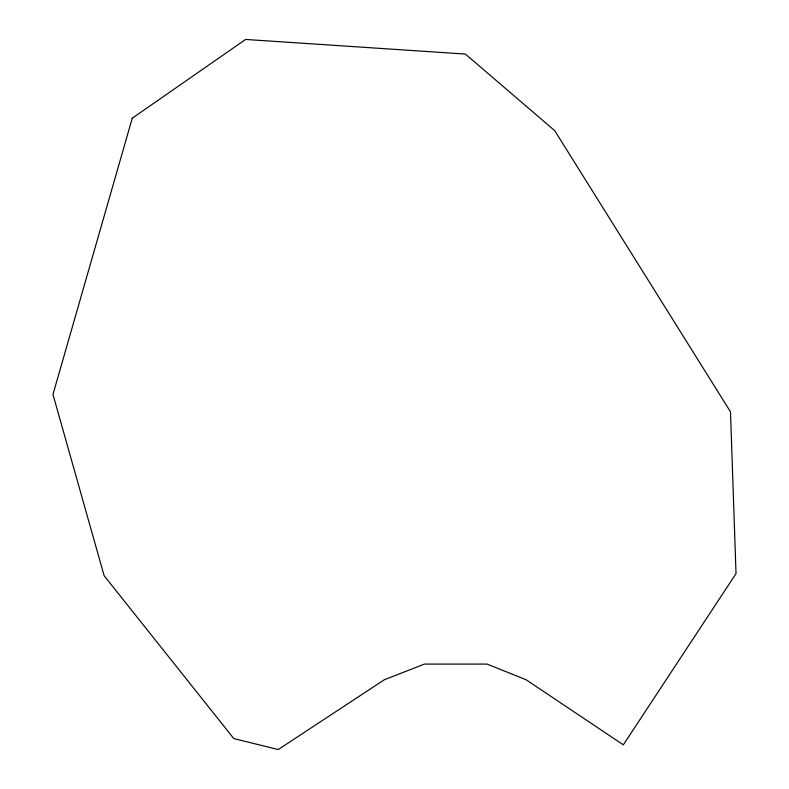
<?xml version="1.0" encoding="UTF-8"?>
<svg xmlns="http://www.w3.org/2000/svg" width="789" height="789" viewBox="0 0 789 789"><rect width="100%" height="100%" fill="white"/><g stroke="black" fill="none" stroke-linecap="round" stroke-linejoin="round"><path stroke-width="1.18" d="M132.256 118.222L52.971 394.47L104.138 575.714L233.8 738.583L278.221 749.55L384.332 679.753L424.492 664.082L487.069 664.082L526.115 679.753L623.34 744.846L736.029 573.583L730.486 411.799L554.736 130.668L465.392 54.066L245.616 39.45L132.256 118.222"/></g></svg>
